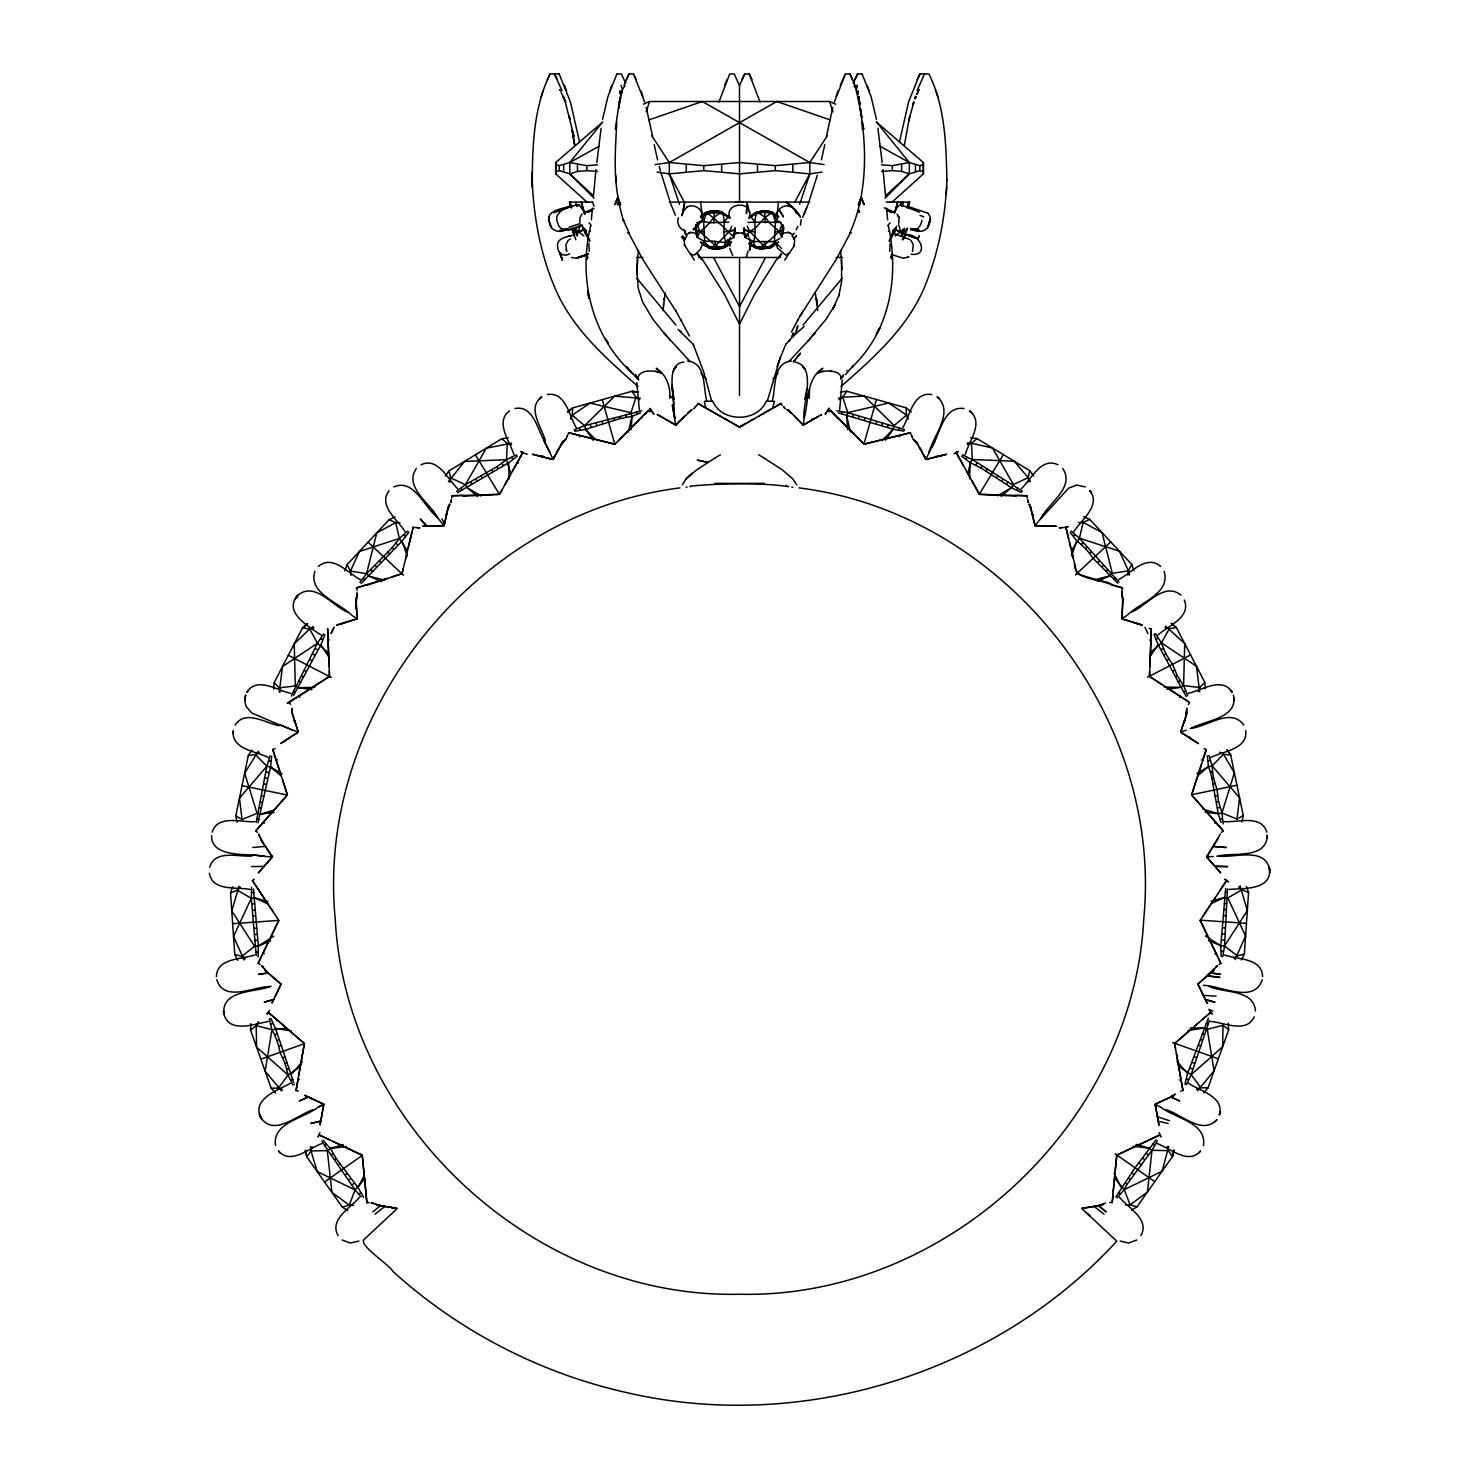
<?xml version="1.0" encoding="UTF-8"?>
<svg xmlns="http://www.w3.org/2000/svg" width="1479" height="1479" viewBox="0 0 1479 1479"><rect width="100%" height="100%" fill="white"/><g stroke="black" fill="none" stroke-linecap="round" stroke-linejoin="round"><path stroke-width="1.5" d="M574.129 236.048L574.148 231.482L571.597 228.265L575.904 239.69M638.041 386.518C607.555 359.6 575.682 331.777 557.823 294.376C541.24 258.677 533.753 219.095 532.144 179.92L532.311 187.075C532.255 148.935 533.032 108.947 550.04 73.987L559.08 73.95M532.107 179.514L532.181 171.86M731.329 242.186C726.078 248.897 716.409 250.764 708.626 247.788L704.688 241.558L703.616 221.388L706.925 212.052L714.449 210.61L720.218 211.515L730.145 217.672L722.621 212.699L715.781 211.053L709.162 211.756L702.654 215.047L702.322 216.544L709.033 213.161L718.036 212.699L725.006 214.973L729.609 218.263M713.784 222.793L714.449 210.61M1199.691 691.858L1196.456 666.234L1161.459 642.921L1155.524 633.733L1154.045 634.491L1158.094 644.659L1186.232 696.535M731.439 241.964C724.913 244.035 713.322 239.616 704.688 241.558L697.312 237.453L695.648 226.269M1221.118 956.617L1220.767 945.691L1225.647 888.639M1190.336 1027.923L1203.684 1028.053L1207.252 1029.329L1223.004 1025.28L1222.634 1046.781L1191.15 1074.678L1186.528 1084.588L1184.975 1084.033L1187.6 1073.403L1208.343 1018.162M695.444 228.154L695.407 230.114L699.807 231.463L715.392 245.717L723.823 247.788L725.634 241.558L734.046 237.453L735.118 227.932M1222.763 956.728L1224.538 945.95L1227.478 888.768M637.135 267.958L637.005 274.17L637.467 257.475M743.992 227.932L744.066 233.756L744.085 228.154M781.596 237.065L783.556 227.932L781.781 237.453L779.285 231.482L769.339 222.793L765.235 217.228L756.971 212.052L748.947 217.672L755.307 213.161L762.85 210.998L770.522 211.719L778.583 216.581L775.477 221.388L774.404 241.558L770.467 247.788L760.816 249.082L751.868 245.921L749.04 243.647L753.477 241.558L774.404 241.558L779.932 238.47M840.922 386.518C873.035 358.38 906.461 328.763 923.82 288.738C938.333 254.296 945.58 216.803 946.893 179.514M1216.884 856.23C1232.876 852.052 1266.505 859.798 1267.318 835.284M1218.326 856.138C1234.152 858.116 1265.654 846.358 1269.703 869.929C1270.72 890.82 1241.953 888.084 1228.901 889.471M842.29 379.9L839.647 409.831M1267.281 838.168L1267.355 835.487M1149.017 628.483L1151.346 628.686L1149.497 676.421L1187.97 701.434M1122.838 598.866L1122.875 597.793L1122.265 612.861M1187.711 695.777L1183.607 685.627L1184.716 643.587L1165.637 626.19M451.761 498.09L451.798 495.742L499.569 494.337L518.075 461.097M1149.904 666.123L1151.143 634.38M1151.18 633.178L1151.346 628.686M1149.701 671.263L1149.497 676.421L1162.531 684.888M1269.629 872.98L1269.296 867.286M782.502 224.808C781.448 248.638 786.736 221.388 777.122 220.852M734.712 229.652L734.342 234.274L732.364 235.013M510.884 473.779L506.521 459.673L507.26 443.423L501.714 438.782L449.061 470.84L445.253 476.146M1122.228 613.6L1122.025 618.869L1142.065 625.081L1121.988 618.869L1122.727 601.213M969.54 478.734L970.298 462.724L972.258 459.507L971.5 443.256L977.046 438.616L1029.717 470.618L1028.145 477.68L1028.829 482.025M233.109 733.51L233.238 730.792C231.112 749.539 256.625 751.277 268.087 757.414M749.816 248.417L749.65 250.154L749.964 244.294M840.959 378.402C841.329 369.713 823.6 369.51 817.221 373.484L822.749 368.253C805.926 378.938 808.828 401.863 804.114 418.446C801.71 405.486 817.85 366.884 795.147 362.078M749.65 250.154L749.964 243.148C757.045 250.302 769.893 247.622 776.05 243.388M757.156 212.44C752.386 221.684 757.359 232.037 753.477 241.558L755.27 247.788L763.719 245.717L779.285 231.482L783.5 229.744M620.219 97.688L618.647 108.429L620.755 96.874L618.832 102.661M251.578 887.363L251.301 898.289L256.181 955.342M637.098 269.363L637.671 259.435M631.219 429.686L631.977 416.357L630.941 412.715L636.044 397.278L631.958 391.306L572.613 407.964L567.511 412.049L572.613 407.964L572.225 415.174L570.413 419.204M268.402 1021.471C255.497 1023.727 228.487 1034.061 223.865 1013.67C221.591 989.359 255.867 992.612 271.119 986.216M590.676 225.621C577.845 278.81 591.674 336.509 632.846 373.762L626.597 366.737L633.585 374.594M275.63 1093.018L271.193 1088.211L250.524 1030.123L250.931 1023.597M257.956 822.842L270.546 766.991L271.692 756.102M258.03 956.987L258.363 946.042L253.445 889.008M663.036 310.701L665.106 292.916M828.702 411.865L830.44 410.256L864.087 444.236L899.842 435.344L899.842 436.619M292.029 710.512L292.176 708.386L292.232 711.713M946.246 194.396L946.726 187.075M256.163 822.453L266.849 766.214L270.084 755.769M1246.409 886.383L1248.553 892.558L1244.375 954.066L1237.387 955.915L1233.837 958.521M216.415 976.565C216.821 957.708 242.39 959.464 254.554 954.953M1113.132 1192.074C1112.042 1191.094 1114.556 1204.35 1109.731 1202.612M244.756 700.399L245.662 694.964L244.719 700.491L246.032 706.333L251.744 712.989L279.346 724.839M273.67 689.14L274.17 682.614L302.511 627.872L307.558 623.713L302.511 627.872L309.647 628.963L313.955 628.002M788.714 486.646C759.54 482.265 717.981 483.651 691.266 486.018L690.286 486.48M593.43 196.097L595.982 169.641M616.798 121.999C615.356 149.508 613.101 177.813 619.609 204.841L617.76 197.724L619.609 204.841L618.536 201.883L617.372 204.841L618.536 201.939L623.066 219.539L629.056 232.942M1150.902 640.462L1149.534 640.019M356.642 597.627L357.105 592.155M356.568 608.091L356.975 618.869L336.935 625.081L356.975 618.869L356.31 601.787L357.474 594.392M700.602 202.087L702.322 216.544L702.617 215.176M806.831 388.7L805.168 397.943M592.487 208.132L591.341 219.816M637.819 257.475L638.447 250.506M1184.309 722.732L1187.175 712.046L1180.649 732.105L1198.378 743.549L1180.649 732.105L1184.587 720.051M1113.169 1191.834L1114.704 1176.045M1115.24 1170.61L1116.756 1155.173L1149.331 1139.865M728.907 222.09L709.754 222.793L703.616 221.388L700.51 216.581L706.74 212.44C716.298 220.223 725.431 228.69 734.046 237.453L735.008 228.154M1112.097 1202.741L1116.756 1155.173L1159.998 1134.855L1160.904 1136.963L1159.092 1132.674M1113.095 1192.536L1112.966 1193.645M1157.428 1140.808L1151.993 1150.292L1147.408 1192.111L1130.067 1204.83L1125.667 1205.2M722.122 212.052C726.374 221.369 721.9 231.907 725.634 241.558M739.518 324.807L739.482 395.485M663.368 305.266L663.535 303.861M663.997 299.793L664.163 298.388M1127.848 575.165L1128.385 570.783L1131.786 564.423L1089.709 519.388L1083.719 516.726M1117.144 1197.916L1124.262 1189.615L1162.106 1171.257L1168.78 1146.317M1205.015 812.082L1218.271 813.746L1221.968 812.969L1237.036 819.107L1239.568 797.754L1212.151 765.863L1208.916 755.418M596.85 162.468L601.103 128.377M849.926 232.942C869.966 188.406 867.119 132.37 854.917 85.394L855.934 88.056L857.099 85.394L856.507 89.498M1233.338 695.019C1238.94 718.535 1204.627 720.439 1190.299 728.666M772.556 408.315L774.478 401.234L766.251 401.234C757.359 422.587 721.641 422.532 712.749 401.234L704.503 401.234L705.409 407.742L739.482 427.117L781.06 403.471L782.299 405.486M820.642 415.1L821.584 414.582L803.245 425.028L804.021 419.463M284.356 1026.204A101.293 2.182 41.1 0 0 296.78 1036.927L304.397 1043.527L296.059 1090.559L298.111 1078.949M690.564 486.388L690.286 486.646M764.31 241.521C766.769 253.593 753.55 248.213 748.855 243.277M749.021 218.005C754.438 209.963 774.996 207.189 775.772 218.226M549.264 221.758C545.196 209.889 564.165 208.724 570.654 205.84L571.56 207.763M800.49 217.321C797.532 211.497 791.709 203.714 784.203 206.302C772.962 209.131 776.401 229.874 778.398 202.087M449.967 482.246L450.633 477.883L449.061 470.84M618.832 104.935L615.282 129.32M279.254 692.19L282.471 666.567L317.467 643.236L323.383 634.047L324.862 634.805L320.814 644.973L293.618 695.352M1122.025 618.499L1126.499 615.726M681.948 215.416L684.759 202.087L682.78 213.161M211.645 835.487C210.665 855.047 239.099 854.141 252.169 855.084M298.037 1079.319L299.387 1079.615M298.776 1075.159L304.397 1043.527L277.054 1019.918M809.568 389.347L809.161 398.313M293.766 1082.665L275.519 1028.404L270.842 1018.513L269.289 1019.068L271.951 1029.68L265.129 1071.184L281.657 1091.021M548.635 218.06L548.857 216.692L548.968 220.519M904.316 145.497L909.215 118.875L913.874 102.088M323.772 1104.295L318.558 1106.995L323.79 1104.258L304.692 1095.329L323.79 1104.258L320.074 1125.02L323.698 1104.739M772.315 400.55C775.957 388.053 772.5 362.743 791.302 361.042M894.111 231.704C898.067 221.628 892.466 238.008 894.777 231.926M620.219 97.614L622.474 89.498L625.025 85.671M908.809 121.001L909.215 118.875M703.357 242.907L709.273 247.067L716.446 248.38L724.211 246.845L729.517 242.778L723.36 246.475L716.243 247.714L709.088 246.364L703.024 242.815L700.27 249.618L694.853 254.832L692.301 254.869L689.38 252.78L684.426 244.664L684.352 239.894L686.977 235.9L684.685 233.146M1185.992 715.707L1186.824 708.386L1185.788 716.28M915.519 96.486L915.131 98.612L915.963 96.505M767.25 401.234L780.32 357.585L777.048 366.607M826.521 136.068L832.769 107.56M776.549 214.437L776.216 216.156C768.267 210.332 756.435 211.589 749.391 218.263M1218.53 837.835L1206.605 856.933L1220.582 872.721L1206.605 856.933L1220.415 834.045M356.494 606.316L355.995 608.867L356.125 597.793L356.162 598.866M577.272 206.302L578.992 204.86M899.343 142.52L908.587 101.922L919.864 73.95L917.109 79.552M886.143 202.087L909.677 202.087L907.773 207.818M1016.055 496.112L979.431 494.337L971.832 480.675M1241.972 821.88L1243.247 815.447L1230.694 755.103L1226.941 749.724L1230.694 755.085M602.563 119.374L607.887 96.708L616.891 73.987M908.882 120.686L910.029 115.88M1228.273 1023.228L1228.679 1029.754L1208.047 1087.841L1200.837 1087.749L1191.15 1074.678L1209.397 1020.418M1203.425 1145.67C1207.215 1122.635 1174.973 1118.272 1161.107 1107.383M237.084 822.232L235.79 815.835L248.306 755.473L252.04 750.093M410.959 536.267L413.122 527.208L415.433 527.652M695.722 226.102L695.999 224.475M824.801 144.628L821.418 159.843M686.201 478.863L692.301 473.188L685.627 479.492L682.337 484.798M967.913 473.594L970.298 462.724L961.553 456.142M1068.134 536.711L1076.971 573.704L1122.598 587.958L1121.988 590.195M628.39 431.96L631.977 416.357L640.481 412.937M1071.48 550.613L1079.467 538.208L1083.127 522.364L1089.709 519.388M410.57 537.857L408.186 547.896M445.752 515.801L448.877 505.189L443.996 525.655L422.957 526.265L443.996 525.655L446.917 513.435M921.972 220.353C920.881 226.232 917.091 231.574 910.417 229.744M403.175 568.842L402.029 573.704L367.254 585.166M412.678 529.057L413.122 527.208M405.634 558.563L406.91 553.257M410.866 536.711L402.029 573.704L392.157 576.773M359.878 582.301L366.552 573.649L376.794 532.847L395.706 522.623L400.106 522.845M412.142 531.312L410.367 538.689M749.557 216.415C752.811 200.016 724.137 202.494 729.72 217.635M749.687 238.785L749.964 243.721L758.69 248.01L767.915 247.64L775.976 242.87L777.492 248.121L785.682 255.072L789.62 252.78L794.112 245.902L794.648 239.894L792.023 235.734L794.352 233.164M892.669 234.015L894.111 229.652M898.77 223.662L899.047 217.931L896.995 214.03M927.943 213.198L908.032 206.45L909.511 202.087M1202.649 760.668L1206.272 749.465L1204.054 748.614M1262.179 979.856C1254.137 1004.001 1221.654 985.994 1203.425 985.273M583.909 235.956L574.573 228.265L577.106 236.048L580.323 224.956M239.025 886.18L231.778 910.972L254.591 946.301L258.363 946.042L270.675 940.866M347.916 1210.617L342.352 1207.178L306.782 1156.818L311.034 1150.976L312.143 1146.706M929.866 221.295L930.162 216.729L927.925 213.161M567.862 434.974L568.546 432.681L614.913 444.236L648.56 410.256L650.298 411.865M841.625 413.991L842.217 411.883L847.8 412.641L904.353 429.539L903.891 431.128L893.131 429.243L838.26 412.863M847.541 429.613L846.783 416.283L847.8 412.641L842.697 397.204L846.764 391.232L906.128 407.834L911.249 411.938M852.607 417.06L853.198 414.952M858.449 418.409L858.892 416.819M864.254 420.332L864.845 418.224M908.605 433.162L863.958 444.107L876.455 399.533M876.086 423.623L876.677 421.515M882.039 425.009L882.482 423.419M887.733 426.895L888.324 424.787M885.551 440.243L893.131 429.243L894.148 425.601L906.516 415.063L906.128 407.834M898.714 429.964L899.306 427.856M746.266 257.475L748.097 250.986M817.314 175.206L809.05 201.403M448.1 508.499L449.875 503.932L447.971 509.035M678.343 217.801C676.217 223.218 679.896 229.744 685.516 231.02M889.323 240.153L892.521 236.048L894.795 228.265L889.193 241.558M908.679 202.087L907.311 206.746M718.868 102.162L729.739 73.95L734.287 73.95L739.389 85.338M895.997 228.154L896.57 226.269M1202.778 760.335L1201.447 759.873M274.946 996.883L281.084 984.127L265.111 970.39L279.439 982.722M834.341 101.996L845.489 73.95L849.944 73.987L855.028 85.394M800.49 225.011L801.137 219.502M1223.17 823.84L1221.968 812.969L1234.373 772.796L1223.521 754.216L1219.639 752.127M541.148 96.856L542.959 91.143M1221.488 832.418L1223.188 830.81L1191.593 794.926L1199.765 769.635M681.856 215.749L683.076 211.978M929.662 221.591L928.22 225.88L930.328 219.336L929.034 223.569L929.792 221.11L929.034 223.569L929.533 222.257C928.701 231.611 917.867 234.107 910.639 228.265M1201.466 764.329L1191.593 794.926L1223.188 830.81M1206.272 749.465L1200.024 768.858M646.175 111.757L649.558 101.496L829.553 101.496L835.672 104.177M1071.646 555.993L1076.694 540.778L1070.056 532.089M584.852 229.652L586.313 234.107M517.077 462.872L522.808 452.574L524.934 453.609M729.886 238.47L730.349 237.435M799.658 204.324L809.808 173.875L809.808 162.542L827.482 135.532M894.481 212.791L897.735 202.087C892.558 222.996 893.76 207.947 900.452 204.694L919.55 212.218M209.704 867.249C214.917 849.094 239.154 857.265 252.114 855.99M912.432 251.412L913.338 244.719L910.898 240.301M237.749 960.278L234.773 954.454L230.539 892.946L232.684 886.771M890.783 257.475L892.133 253.593M892.521 253.722L891.19 257.475M291.252 696.11L317.467 643.236L309.647 628.963L313.271 626.504M836.079 96.412L838.057 90.848M780.32 357.585L779.71 359.249L785.885 343.978M212.163 832.196C217.69 814.153 241.743 822.694 254.721 821.64M314.898 571.264C308.057 593.56 338.709 602.175 351.558 615.042M344.829 570.857L347.066 564.701L389.125 519.647L395.096 516.984M586.479 201.643L555.716 173.875L555.716 162.542L602.711 121.981L569.748 162.542L559.265 165.648L556.603 164.872M588.864 243.573L589.252 251.375M889.748 251.375L890.136 243.573M609.736 91.032L611.862 85.375M928.646 453.332C932.972 435.769 954.676 412.401 937.279 396.927L939.442 398.683L937.261 396.89M265.388 846.469L260.711 839.369L272.395 856.933L258.418 872.721L272.395 856.933L265.407 846.395L252.743 847.504M794.112 245.902L794.574 244.664M1219.306 1114.907C1224.834 1096.494 1199.155 1090.818 1188.617 1083.312M774.552 232.148L779.285 231.463L781.91 224.512M364.666 1178.708L355.052 1189.911L349.284 1205.108L342.352 1207.16M892.613 201.643L923.377 173.875L923.377 162.542L876.381 121.981M965.195 454.608C968.542 442.055 984.7 422.162 969.484 410.959L971.611 412.752L969.448 410.922M683.853 362.078C665.18 363.686 674.295 395.577 673.703 404.821L672.021 385.353M858.486 204.638L861.259 197.539L864.05 204.638L861.222 197.576L858.486 204.638L861.259 197.613L859.391 204.841L861.24 197.742L864.05 204.638M916.998 90.811L924.467 73.95M621.827 91.273L621.365 93.085L621.79 91.106M808.995 202.087L802.616 217.358M806.739 207.818L803.947 214.4M673.241 371.506L674.036 369.528M623.972 85.394L629.019 73.987L633.511 73.95L644.659 101.996M1198.082 691.562L1199.765 687.476L1204.775 682.281L1176.397 627.558L1171.35 623.38L1176.397 627.558L1169.26 628.649L1164.953 627.669M1235.057 959.612L1245.595 936.041L1227.81 897.938L1224.039 897.679L1211.153 901.136M739.611 85.338L744.713 73.95L749.261 73.95L760.132 102.162M729.85 217.857L721.937 212.44C712.102 215.86 708.792 226.731 699.807 231.463L697.312 237.453L695.592 229.744M264.26 953.807L263.188 952.79M724.618 85.264L727.021 79.626M369.269 1202.612L366.903 1202.741L362.244 1155.173L319.002 1134.855L318.096 1136.963L319.908 1132.674M853.18 83.36L857.58 73.95L861.813 73.987M928.22 454.404L926.039 459.414L915.834 441.019L917.738 444.476L912.913 438.764L917.479 443.977M700.621 242.186L708.626 247.788L715.392 245.717L729.424 231.482L731.735 226.25M857.099 85.394L855.934 88.056L853.975 85.634M840.257 85.19L845.489 73.95M739.777 323.661L754.364 294.691L776.789 259.158M547.359 79.7L550.04 73.987M626.32 79.7L629.019 73.987M260.175 964.548L258.085 963.439L263.096 953.068M267.958 901.487L255.072 898.03L251.301 898.289L233.534 936.429L244.09 959.982M258.085 963.439L278.81 920.4L258.455 889.674M273.633 999.601L264.223 1002.115L273.633 999.564L271.914 1003.095L281.084 984.127L280.307 983.48M854.88 79.589L857.617 73.95M262.855 953.511L278.81 920.4L232.665 923.691M741.996 79.663L744.75 73.987M903.207 239.69L907.514 228.265L904.963 231.463L904.982 236.048L902.338 239.709M902.837 427.523C909.733 416.486 913.227 391.177 931.788 394.579M700.51 216.581L702.044 215.028M705.058 213.161L706.925 212.052M706.74 212.44L708.7 211.515M708.589 211.719L710.549 211.072M710.475 211.238L712.471 210.776M712.379 210.998L716.354 210.776M700.713 241.964L701.952 243.647L704.688 241.558M716.243 210.998L718.276 211.072M703.505 244.83L702.137 243.277M718.202 211.238L720.218 211.515M705.15 245.921L703.616 244.608M710.549 248.343L718.387 248.86L725.69 246.697L730.238 243.277L727.834 239.45M728.796 216.193L724.544 221.388M716.502 248.86L714.782 241.521M724.026 232.148L735.359 229.744M850.185 233.275L836.615 258.733L800.065 316.118L803.171 310.83M363.538 1197.25L358.14 1187.729L364.204 1175.417M523.085 452.703L520.756 451.52L522.808 452.574L517.798 461.54M554.07 457.436L552.961 459.414L532.514 454.312L552.961 459.414L563.166 441.019L553.996 457.529M683.243 211.386L686.7 207.245M579.195 436.915L579.99 435.547M907.44 207.763L908.346 205.84M837.927 418.649L830.44 410.256M928.683 453.332L934.802 441.112M1214.536 968.948L1210.876 972.979L1220.545 974.347L1210.913 972.942L1213.889 970.39L1197.916 984.127L1207.086 1003.095L1197.916 984.127L1217.346 965.824L1215.479 967.063M930.605 448.877C940.293 435.88 942.215 405.653 964.012 408.518M1115.795 1196.973L1135.04 1167.781L1156.079 1139.847M1241.399 959.908L1244.375 954.066M791.487 331.962L798.105 319.464M1140.864 1235.594C1150.311 1219.251 1127.553 1207.493 1119.511 1197.269M1136.981 1206.864L1130.067 1204.83L1124.262 1189.615L1126.98 1184.42L1151.993 1150.292L1168.262 1150.662L1172.514 1156.504L1136.981 1206.864L1131.417 1210.321M765.493 257.586L739.555 306.578L713.617 257.586M794.667 202.457L809.808 173.875L822.047 172.045M796.164 229.781L797.939 226.416M1254.229 1016.831C1246.279 1033.969 1223.614 1022.229 1210.598 1021.471M521.44 455.014L520.183 457.27M1150.422 652.701L1161.459 642.921L1169.26 628.649M509.774 475.961L504.505 485.445M501.991 489.974L499.569 494.337L463.075 496.223M553.46 458.545L554.477 456.734M512.473 471.135L517.465 462.132L518.408 463.001M456.66 491.25L465.404 484.687L486.295 448.174L511.623 443.201M797.532 320.499L800.601 315.193M1188.413 704.503L1189.615 702.488L1179.687 696.036M258.289 751.24L244.645 773.166L257.069 813.339L260.785 814.097L274.022 812.433M448.433 481.655L464.498 461.448L506.521 459.673L516.356 454.903L517.225 456.308L508.48 462.909L457.51 492.655M258.418 1021.841L256.2 1025.65L250.524 1030.123M1214.943 953.844L1216.182 953.604L1200.19 920.4L1215.313 897.568M965.953 459.137L967.081 457.27L972.258 459.507L1022.155 491.028L1021.286 492.452L1011.433 487.719L980.947 467.937L970.298 462.724M975.696 465.053L976.824 463.186M980.947 467.937L981.816 466.514M986.031 471.339L987.177 469.472M979.375 494.115L1003.391 454.608M996.532 477.717L997.659 475.85M1001.893 480.657L1002.744 479.233M1006.866 484.003L1008.012 482.136M1001.172 496.26L1011.433 487.719L1013.392 484.483L1028.145 477.68L1030.364 481.451M1016.628 489.919L1017.755 488.052M705.409 407.742L697.94 403.471L696.701 405.486M918.625 90.903L919.457 89.572M784.72 260.064L789.139 253.223M1208.472 940.515L1220.767 945.691L1224.538 945.95L1247.333 910.602L1240.086 885.81M1207.178 856.101L1207.881 855.028M1225.555 882.113L1217.956 893.593M1225.943 881.521L1226.59 880.541L1224.667 879.173L1228.476 881.891L1226.59 880.541L1220.083 890.376M1203.056 916.074L1218.197 893.242M1150.422 656.029L1158.094 644.659M581.968 214.03L579.916 217.931L579.916 222.46M389.069 490.751C377.533 505.689 398.387 520.386 405.024 531.608M779.008 257.475L779.673 256.514M891.079 235.956L894.166 231.482L892.891 230.114L893.667 232.148M1111.857 585.129L1122.598 587.958M361.079 583.447L402.14 541.037L408.777 532.348L407.557 531.201L399.367 538.467L392.083 547.803L366.552 573.649L350.486 571.079L347.066 564.701M246.975 692.08L248.62 689.787L247.011 692.043C257.143 676.125 278.107 690.841 290.864 693.355M235.179 725.117C245.107 709.051 266.22 723.397 279.032 725.708M416.302 468.51C403.675 486.979 430.019 502.823 437.562 517.705M1041.401 517.835C1048.833 502.842 1075.344 487.016 1062.698 468.51M342.13 623.509L344.052 622.899L341.131 623.805M264.038 866.398L251.467 866.565M923.82 455.403L926.039 459.414L946.486 454.312L926.039 459.414L919.993 448.544M1081.704 1208.454L1102.484 1204.997L1081.704 1208.454L1116.756 1241.195C995.182 1373.658 801.47 1433.447 626.393 1392.534C539.817 1373.141 458.527 1330.952 392.841 1271.348C389.643 1264.859 357.419 1244.56 364.333 1239.273C367.051 1236.684 369.842 1234.133 372.579 1231.563C380.824 1223.854 389.069 1216.145 397.333 1208.454L376.516 1204.997L395.041 1208.084M1047.224 509.479L1039.201 520.553L1068.577 488.199L1076.73 485.038L1085.29 486.924M271.193 1088.193L278.422 1088.082L288.091 1075.011L300.348 1066.821M1073.976 531.608C1080.576 520.405 1101.522 505.633 1089.894 490.751L1091.447 493.025L1089.857 490.677M780.709 254.924L781.559 253.722M842.161 278.274L803.042 325.103M753.477 241.558L745.065 237.453L749.668 231.482L755.288 228.265L765.235 217.228L772.352 212.44L764.643 210.61L756.971 212.052M840.756 378.365L843.64 374.631M264.371 823.156L263.632 821.954M887.881 225.529L890.007 222.793M1197.583 1090.67L1214.093 1070.814L1207.252 1029.329M283.672 1025.631L268.235 1012.265L266.775 1014.076L269.714 1010.416M696.942 252.891L696.128 253.685L697.201 252.687M587.755 212.052L591.582 210.776M1035.004 525.655L1056.043 526.265L1035.004 525.655L1030.992 508.924L1035.004 525.655L1038.461 521.44M674.202 369.121L676.365 366.515L674.239 369.066M843.363 375.777L840.682 379.012M852.403 366.737C890.45 330.409 899.25 275.334 888.324 225.621M814.43 333.773L815.206 332.904L807.941 341.02L826.151 319.168L835.321 304.397L832.659 309.296L839.277 294.58L838.796 295.966L841.625 281.583L841.533 257.475M846.654 370.711L846.894 370.434M257.512 832.418L255.812 830.81L287.407 794.926L272.728 749.465L274.946 748.614M586.497 202.087L588.124 201.569M282.045 773.794L270.546 766.991L266.849 766.214L239.469 798.142L242.02 819.495L257.069 813.339M263.133 822.527L287.407 794.926L282.637 780.154M263.354 822.213L255.812 830.81M782.132 233.608L780.45 233.885L782.428 233.312M1021.268 488.736C1030.9 479.972 1041.05 456.475 1058.021 464.794M845.415 374.594L853.18 365.868M568.269 240.301L565.828 244.719L566.734 251.412M291.64 1073.754L302.326 1061.811M557.324 450.392L559.099 448.396M772.851 378.994L778.176 373.17M778.49 242.186L770.467 247.788L763.719 245.717L749.668 231.482L747.376 226.25M1203.629 1092.667L1208.047 1087.86M1216.81 1119.769C1201.854 1135.78 1181.185 1113.669 1165.581 1109.638M808.754 340.152L788.917 361.579M644.16 414.73L645.565 413.288M1214.906 1121.785L1216.847 1119.751M1198.619 1153.028L1200.597 1150.939C1188.34 1165.341 1169.686 1147.889 1157.354 1143.655M642.773 416.098L641.128 418.483M881.965 440.724L893.131 429.243M687.772 412.881L692.006 409.48L675.755 425.028L657.415 414.582L675.755 425.028L684.555 416.135M1196.973 773.443L1208.454 766.64L1212.151 765.863L1223.521 754.216L1230.694 755.103M645.029 413.843L648.56 410.256M359.489 1197.269C351.429 1207.474 328.689 1219.232 338.136 1235.594M618.444 440.687L640.869 418.058M570.617 205.877L571.264 207.818M685.664 234.791L690.859 232.369L698.55 233.885L696.369 233.275M786.052 344.182L795.961 332.923L791.764 337.563L793.28 332.923L791.764 337.508L804.188 326.415M686.792 207.152C693.429 203.178 702.322 208.687 702.784 216.156L702.488 214.529M631.977 416.357L620.311 418.502L585.629 429.354L574.85 431.258L574.407 429.668L584.612 425.712L614.561 396.187L640.315 398.239M1203.851 1018.236L1202.445 1019.475M1166.617 1098.952L1174.308 1095.329L1155.21 1104.258L1158.926 1125.057L1155.21 1104.258L1166.487 1099.026M1083.959 1208.084L1082.036 1208.38M885.034 198.149L909.345 173.875L919.827 170.621L922.489 171.435M309.647 628.963L294.21 643.92L295.338 685.96L298.684 687.698L311.903 689.658M230.539 892.946L237.213 890.173L240.374 887.104M743.992 233.59L744.88 237.065L748.023 234.126M1073.477 536.156L1075.085 534.659L1079.467 538.208L1118.993 582.023M1076.694 540.778L1081.26 544.475L1082.868 542.996M1081.26 544.475L1085.568 548.672L1086.769 547.544M1117.791 583.151L1093.129 558.359L1089.542 553.331L1091.132 551.833M1075.362 574.961L1110.747 541.906M1097.917 562.297L1099.507 560.8M1102.28 566.568L1103.5 565.44M1106.181 571.134L1107.789 569.637M1097.381 581.413L1109.564 575.941L1112.319 573.371L1128.385 570.783L1129.494 575.017M1113.964 579.472L1115.573 577.975M885.662 195.727L909.345 173.875L909.345 162.542L876.474 122.036M762.609 248.86L772.13 246.697L778.379 241.964M1167.116 687.883L1180.427 696.498L1179.484 697.348M1209.323 1010.416L1212.225 1014.076L1210.765 1012.265L1195.328 1025.631M588.383 212.181L589.418 211.423M1204.553 1017.644L1206.476 1015.999M1190.558 1029.717L1174.603 1043.527L1182.941 1090.559L1180.649 1091.077M1198.914 1022.507L1174.603 1043.527L1175.491 1048.426M1210.765 1012.265L1206.716 1015.796M895.183 235.956L904.538 228.265L902.005 236.048L898.77 224.956M1197.99 775.514L1208.454 766.64L1207.308 755.751M509.479 410.959C494.337 422.236 510.458 442.036 513.842 454.608M372.893 1211.874L380.417 1205.644L371.174 1202.908L373.466 1203.019M541.739 396.89L539.558 398.683L541.721 396.927C526.321 407.871 542.146 428.004 545.307 440.613M450.633 477.883L465.404 484.687L496.962 466.698L506.521 459.673M586.738 212.44L588.882 211.072M318.392 566.457C332.461 553.885 348.619 573.704 360.229 579.546M1127.442 615.042C1140.291 602.193 1170.906 593.578 1164.102 571.338M686.737 478.383L696.443 470.063L715.411 457.695M375 1214.167L384.91 1206.402M234.773 954.454L241.761 956.284L254.591 946.301M1157.965 635.083C1167.393 626.098 1191.427 617.538 1184.346 600.03M701.933 215.25L705.169 212.939M439.799 520.553L431.776 509.479M299.719 697.404L299.313 696.036L287.24 703.32L329.503 676.421L327.617 628.686L329.096 666.253M891.412 254.48L903.447 258.252L908.346 257.013M907.736 257.457L908.809 256.68M263.687 897.568L252.41 880.541L254.333 879.173M916.998 228.949L916.444 229.337M361.098 1196.807L355.052 1189.911L324.714 1145.596L326.489 1144.339L330.372 1148.425L336.306 1158.704L358.14 1187.729M310.516 1146.632L311.034 1150.976L327.303 1150.607L330.372 1148.425L343.202 1144.672M331.278 1154.914L333.071 1153.657M334.957 1159.665L336.306 1158.704M338.266 1164.805L340.059 1163.529M324.567 1181.998L362.318 1155.321L333.163 1141.511M345.346 1174.825L347.14 1173.568M349.099 1179.669L350.449 1178.708M352.335 1184.716L354.128 1183.44M358.916 1194.034L360.71 1192.758M804.853 398.997L808.958 396.132L804.853 398.942M283.968 741.367L298.314 732.105L291.825 712.046L298.314 732.105L280.622 743.549L289.274 737.947M942.659 455.292L939.812 455.994M890.044 202.087L892.429 202.087M839.055 399.681L842.697 397.204L864.161 396.095L894.148 425.601M744.88 237.065L748.282 234.81M701.878 220.852C690.675 224.013 699.401 249.581 695.869 225.085M298.684 696.443L329.503 676.421L329.299 671.429M715.485 457.677L720.402 454.756M1118.771 579.546C1130.381 573.704 1146.539 553.885 1160.608 566.457M258.363 946.042L273.8 936.207M794.519 416.172L803.245 425.028L818.146 416.542M1105.534 1203.019L1098.564 1205.644L1106.107 1211.874L1098.601 1205.644L1103.759 1204.128M1131.564 612.121C1146.521 606.057 1163.862 581.321 1180.926 595.094M1215.812 952.79L1220.914 963.439L1218.825 964.548M1136.796 1240.012L1128.569 1243.044L1120.084 1241.029M773.591 407.742L781.06 403.471M759.393 415.802L760.798 414.989M317.893 1107.327C303.787 1118.512 271.803 1122.616 275.575 1145.67M1237.036 819.107L1243.247 815.447M763.293 413.584L762.277 414.157L772.315 408.444M997.567 495.761L1011.433 487.719M655.012 164.576L669.303 162.542L776.789 101.496L829.941 119.836M1227.81 897.938L1241.898 889.785L1248.553 892.577M697.94 403.471L739.463 427.117L754.327 418.686M739.482 427.117L745.287 423.789M290.346 1083.312C278.939 1089.764 251.522 1098.712 260.748 1117.458C273.818 1137.536 298.129 1114.168 313.419 1109.638M594.077 198.149L569.748 173.875L569.748 162.542L599.365 146.107M248.306 755.473L255.479 754.586L259.361 752.497M572.854 232.148L574.129 231.463M1156.245 639.316L1158.186 638.318M1161.496 649.447L1163.437 648.431L1161.459 642.921M1164.509 654.642L1165.97 653.884L1163.437 648.431M1167.079 660.189L1169.02 659.19L1172.533 664.274L1177.247 675.626L1183.607 685.627L1199.765 687.476M1147.593 677.216L1190.595 654.92M1172.718 671.096L1174.677 670.079M1175.787 676.384L1177.247 675.626M1178.301 681.837L1180.242 680.821M1167.042 689.343L1180.26 687.365L1183.607 685.627M1183.551 691.969L1185.492 690.952M954.066 453.609L958.244 451.52L955.915 452.666M569.323 239.561L570.395 239.006M734.342 234.274L737.836 232.942L744.455 233.442L745.065 237.453M1149.664 1139.717L1159.998 1134.855M321.646 1143.655C309.351 1147.907 290.587 1165.36 278.366 1150.902L280.344 1153.028M1216.108 822.749L1215.405 821.954L1214.832 823.156M358.916 1241.029L350.394 1243.044L342.204 1240.012M1211.56 903.41L1224.039 897.679M643.42 104.159L649.558 101.496M393.71 486.924C413.843 478.253 423.937 506.705 436.656 516.633M630.941 412.715L590.01 403.083L572.225 415.174L584.612 425.712L641.72 410.774M574.795 234.847C568.25 236.529 555.475 237.694 557.768 247.344C557.916 253.796 564.22 257.291 569.692 253.685M583.724 212.791L593.892 208.484M289.366 702.488L290.587 704.503M420.979 464.794C437.95 456.475 448.1 479.972 457.732 488.736M1210.913 757.414C1222.375 751.369 1248.221 749.391 1245.688 730.552M1179.281 1079.929L1181.018 1079.781L1176.397 1053.529M1196.696 1089.284L1200.837 1087.749M577.938 204.86C569.452 206.173 552.074 211.238 557.805 223.329C561.022 234.736 575.701 228.931 582.597 225.122M553.701 212.791L570.986 206.542M270.823 1024.152L272.875 1023.413M294.284 1084.366L292.713 1084.92L288.091 1075.011L256.588 1047.15L256.2 1025.65L271.951 1029.68L286.649 1028.275M271.951 1029.68L274.632 1034.893L276.702 1034.154M274.632 1034.893L276.887 1040.458L278.459 1039.903M288.091 1075.011L285.114 1063.53L280.03 1052.345L278.699 1046.3L280.751 1045.561M260.859 1059.167L304.415 1043.675M1180.649 732.105L1186.232 730.108M282.803 1057.873L284.874 1057.134M285.114 1063.53L286.667 1062.976M286.871 1069.28L288.941 1068.541M290.697 1080.021L292.75 1079.282M588.087 254.129L575.719 258.252L571.43 257.457M581.691 225.159L568.472 229.744M649.17 119.836L702.322 101.496L809.808 162.542L824.08 164.576M588.624 253.926L576.902 257.993L587.329 254.591M967.321 444.661L971.5 443.256L992.483 447.989L1013.392 484.483M583.096 228.154L585.462 233.59L582.523 226.269M575.83 232.148L584.63 229.744M367.642 584.427L356.402 587.958L357.012 590.232M899.01 435.547L910.454 432.681L911.138 434.974M569.286 227.1L579.916 223.625M407.372 550.854L399.367 538.467L359.397 551.501L350.486 571.079L351.022 575.442M387.091 578.344L371.34 583.281M556.603 171.435L559.265 170.621L569.748 173.875L577.476 171.435L586.756 170.621L597.516 171.435M356.402 587.958L370.767 583.447M568.38 228.265C561.096 234.126 550.354 231.593 549.43 222.257M1188.136 693.355C1200.893 690.841 1221.857 676.106 1231.989 692.043L1230.343 689.787L1231.989 692.043M779.285 231.463L783.704 230.114M881.595 164.872L892.355 165.648L909.345 162.542L919.827 165.648L922.489 164.872M344.977 622.604L346.696 622.067M260.785 814.097L273.911 810.122M567.696 236.64L570.154 235.9M1191.593 728.204C1207.659 726.318 1231.101 707.221 1243.821 725.117M559.543 230.558L566.124 228.598M578.659 231.463L583.502 230.114M735.525 202.087L743.216 202.087M690.859 232.369L689.011 232.776M1094.053 579.953L1109.564 575.941M938.093 456.401L935.615 456.419M887.529 210.776L892.355 212.44M847.8 412.641L888.731 402.972L906.516 415.063L908.346 419.075M729.424 231.463L735.174 230.114M780.801 222.442C770.004 222.275 758.893 221.979 748.023 222.442M838.427 398.165L842.697 397.204M1065.583 527.282L1068.134 526.764L1063.567 527.652M782.151 233.368L788.141 232.369L793.28 234.717M1208.121 761.001L1210.266 760.557M1208.454 766.64L1210.432 772.167L1212.577 771.724L1212.151 765.863M1210.432 772.167L1211.93 777.972L1213.556 777.64L1212.577 771.724M1221.099 822.472L1218.271 813.746L1212.909 784.018L1215.054 783.574L1217.069 789.416L1218.548 801.618L1221.968 812.969M1191.723 794.704L1236.98 785.275M1215.405 796.035L1217.55 795.591M1216.921 801.969L1218.548 801.618M1217.883 807.885L1220.027 807.442M1220.193 819.052L1222.338 818.608M696.535 222.793L703.616 221.388M680.026 487.885C475.776 513.435 315.397 713.839 335.215 918.718C345.679 1124.262 533.716 1298.969 739.482 1294.254C945.266 1298.987 1133.302 1124.262 1143.785 918.718C1163.603 713.858 1003.224 513.416 798.974 487.885M1187.877 1030.567L1203.684 1028.053M821.917 371.543L823.433 371.303M737.836 232.942L734.545 233.442L737.707 232.979M269.733 986.511C253.741 986.715 223.828 1002.744 216.784 979.653M627.429 232.942L629.518 232.628M501.714 438.782L508.203 437.839M657.064 172.045L669.303 173.875L703.782 170.621L739.555 173.875L775.31 170.621L809.808 173.875M686.164 487.183L687.106 487.053M514.951 408.518C533.457 404.839 537.432 430.001 544.475 440.982M651.629 135.532L669.303 162.542L703.782 165.648L739.555 162.542L775.31 165.648L809.808 162.542M547.212 394.579C565.773 391.195 569.267 416.486 576.163 427.523M840.275 392.083L846.764 391.232M330.372 1148.425L346.289 1146.558M274.17 682.614L279.18 687.827L295.338 685.96M277.331 759.762L276.092 759.873L272.728 749.465M881.595 171.435L892.355 170.621L901.635 171.435L909.345 173.875M569.748 162.542L586.756 165.648L597.516 164.872M1206.605 856.933L1213.224 856.507M251.689 892.669L253.87 892.521M252.465 904.057L254.647 903.891M253.149 910.01L254.795 909.899M253.297 916.13L255.479 915.982M254.148 928.368L256.329 928.22M254.832 934.451L256.477 934.34M254.98 940.441L257.161 940.293M255.756 951.829L257.938 951.681M1078.727 522.586L1083.127 522.364L1102.04 532.588L1112.319 573.371M463.241 495.41L451.798 495.742M589.363 231.297L590.472 231.26M1224.279 821.64C1237.239 822.712 1261.328 814.134 1266.837 832.196M298.684 687.698L314.713 687.365M616.928 73.987L621.383 73.95L625.783 83.36M919.92 73.95L928.96 73.987C945.173 106.691 946.098 144.147 946.893 179.92M570.894 206.857L569.489 202.087L592.857 202.087M669.377 202.087L809.623 202.087M745.434 234.089L741.903 233.035M636.432 257.475L642.921 257.475M698.661 257.475L780.339 257.475M836.079 257.475L842.568 257.475M716.612 414.12L715.707 413.584M714.893 483.374L764.199 483.374M1015.389 495.41L1027.202 495.742L1027.239 498.09M1047.52 526.025L1045.745 525.969M1136.87 623.472L1134.948 622.899L1137.869 623.805M1094.127 1206.402L1104 1214.167M395.078 1208.084L396.964 1208.38M1164.25 687.051L1180.26 687.365M888.528 231.26L889.637 231.297M972.258 459.507L1014.28 461.245L1028.145 477.68M1027.202 495.742L979.431 494.337L961.017 461.226M967.137 443.034L971.5 443.256M1216.071 996.143L1203.388 995.422M1225.222 892.151L1227.422 892.299M1224.464 903.54L1226.646 903.687M1224.316 909.53L1225.98 909.64M1223.632 915.612L1225.814 915.76M1200.356 920.178L1246.464 923.321M1222.8 927.851L1224.982 927.999M1222.652 933.97L1224.316 934.081M1221.987 939.941L1224.168 940.089M1221.21 951.311L1223.392 951.459M266.756 856.526L272.395 856.933L271.175 855.121M353.666 1205.477L349.284 1205.108L331.925 1192.407L327.303 1150.607M250.099 889.471C237.435 886.642 212.31 891.855 209.371 873.22M1133.006 1146.262L1148.906 1148.129L1151.993 1150.292M743.752 229.744L755.085 232.148M687.698 361.042C706.5 362.762 703.043 388.071 706.685 400.55M791.894 487.053L792.836 487.183M695.407 230.114L704.559 232.148M970.575 437.673L977.046 438.616M849.482 232.628L851.571 232.942M391.38 1207.474L394.283 1207.955M275.519 1028.404L291.345 1030.9M638.041 378.402C638.244 369.251 655.456 369.824 661.779 373.484L656.214 368.253C666.382 374.446 670.763 386.925 669.839 398.313M655.604 371.303L658.026 371.747M831.845 371.543L830.569 371.303M329.299 639.852L328.098 640.462M904.039 234.847C919.938 231.353 930.199 256.662 911.138 254.259M789.989 232.776L788.141 232.369M268.753 760.909L270.897 761.352M266.423 772.075L268.568 772.519M265.462 777.991L267.089 778.324M263.965 783.925L266.109 784.369M242.057 785.645L287.314 795.036M261.487 795.942L263.613 796.386M260.489 801.988L262.116 802.321M259.028 807.793L261.154 808.237M256.699 818.959L258.843 819.403M296.392 1090.67L298.351 1091.077M1158.223 1121.23L1168.059 1123.411M837.04 410.7L842.217 411.883M549.966 458.675L547.156 457.972M743.937 230.114L749.668 231.482M894.462 229.744L903.262 232.148M614.913 444.236L579.25 435.381M579.86 435.51L568.546 432.681M1111.321 584.427C1104.351 578.067 1073.236 581.95 1074.586 563.665M1224.446 954.953C1236.666 959.464 1262.123 957.689 1262.585 976.565M366.552 573.649L369.306 576.218L384.817 580.23M1209.286 986.511C1223.983 993.296 1253.896 989.081 1255.505 1010.989M895.608 230.114L900.434 231.482M380.436 1205.644L375.241 1204.128M1136.094 1144.376L1148.906 1148.129M912.857 228.598L919.457 230.558L915.298 228.931M1132.304 622.067L1134.153 622.641M1142.065 625.081L1140.291 624.545M1202.945 809.124L1218.271 813.746M783.13 225.085L782.188 224.771M1079.467 538.208L1119.455 551.223L1128.385 570.783M788.51 205.877L791.968 206.986L786.329 202.087L792.208 207.115L786.329 202.087M890.672 211.238L889.323 210.776M1157.41 1116.719L1169.464 1120.749M507.26 443.423L511.438 444.828M919.938 215.435L923.857 216.747M903.78 233.867L916.093 238.248M1206.328 1023.061L1208.38 1023.801M1202.501 1033.821L1204.572 1034.542M1200.763 1039.552L1202.316 1040.107M1198.452 1045.228L1200.523 1045.949M1172.718 1042.603L1218.363 1058.798M1194.348 1056.782L1196.419 1057.522M1192.555 1062.643L1194.126 1063.198M1190.299 1068.208L1192.37 1068.929M1178.874 1066.488L1191.15 1074.678M1186.491 1078.949L1188.543 1079.688M903.632 233.811L915.464 238.045M292.768 730.108L298.314 732.105M526.006 453.813L527.3 454.275M892.262 232.942L909.862 239.561M890.229 211.072L891.486 211.719M278.422 1088.082L282.544 1089.635M720.107 211.719L721.937 212.44M710.659 248.139L705.243 245.754M900.452 204.694L901.654 206.302L900.619 202.087L901.561 205.969M311.514 1098.527L308.261 1097.011L311.884 1098.731M884.22 207.836L894.407 212.163M757.655 247.418L752.737 245.218L753.957 245.791M369.306 576.218L381.49 581.672M389.125 519.647L395.706 522.623L399.367 538.467M745.934 234.311L747.505 235.179M1208.861 1009.307L1212.817 1011.118M255.072 898.03L267.551 903.761M319.002 1134.855L329.669 1139.865M355.052 1189.911L317.209 1171.571L311.034 1150.976M322.884 1103.87L321.849 1103.352M772.167 212.052L778.583 216.581M758.598 454.756L763.515 457.677M320.721 638.632L322.662 639.631M317.467 643.236L328.504 653.015M315.471 648.763L317.412 649.762M312.956 654.199L314.417 654.957M309.906 659.505L311.847 660.521M288.331 655.252L331.351 677.511M304.267 670.412L306.208 671.411M301.698 675.958L303.158 676.716M298.703 681.153L300.644 682.17M293.452 691.285L295.412 692.283M1155.21 1104.258L1160.312 1106.921M904.963 231.463L906.239 232.148M962.422 454.737L967.081 457.27M879.746 146.107L909.345 162.542M657.415 414.582L660.373 416.265M1182.239 733.103L1183.274 733.769M674.886 424.528L675.755 425.028L672.261 405.024M237.213 890.173L251.301 898.289M465.404 484.687L467.382 487.922L481.23 495.964M235.79 815.835L242.02 819.495M889.582 211.423L890.617 212.181M347.473 612.158C332.498 606.076 315.138 581.302 298.074 595.094C294.58 599.587 294.025 600.659 297.945 595.298C282.101 612.306 310.146 627.281 321.035 635.083M1205.33 935.874L1220.767 945.691M1189.708 737.947L1191.298 738.945L1189.412 737.041M263.521 967.063L261.654 965.824L268.124 972.979L258.455 974.347L268.087 972.942L264.464 968.948M763.589 457.695L782.557 470.063L792.3 478.42M276.85 1019.752L275.149 1018.236M636.044 397.278L639.686 399.755M678.066 329.299L693.651 344.884M1152.807 1144.025L1154.581 1145.282M1146.225 1153.343L1148.018 1154.6M1142.99 1158.408L1144.339 1159.351M1139.255 1163.234L1141.03 1164.491M1115.166 1153.768L1154.748 1181.684M352.501 615.726L356.975 618.869M1132.174 1173.272L1133.968 1174.529M1128.865 1178.412L1130.233 1179.373M1125.186 1183.163L1126.98 1184.42M1114.648 1178.43L1124.262 1189.615M1118.623 1192.481L1120.416 1193.738M562.464 229.337L561.891 228.949M262.837 842.605L258.585 834.045L262.892 842.66M241.761 956.284L245.329 958.891M774.404 241.558L776.956 243.277M1224.538 945.95L1237.387 955.915M1223.004 1025.28L1228.679 1029.754M467.382 487.922L477.643 496.463M681.394 331.962L679.915 330.723M270.546 766.991L281.028 775.865M269.677 1013.503L272.284 1015.796M272.524 1015.999L274.447 1017.644M268.235 1012.265L271.618 1015.223M838.242 418.15L863.958 444.107M579.213 205.008L583.613 210.887M569.748 173.875L593.43 195.727M403.749 534.899L405.357 536.396M395.965 543.237L397.574 544.734M392.083 547.803L393.285 548.931M387.72 552.092L389.31 553.59M368.086 542.183L403.508 575.22M379.345 561.059L380.935 562.556M375.352 565.717L376.572 566.845M371.081 569.914L372.69 571.412M363.298 578.252L364.906 579.75M792.3 207.245L799.621 215.675L798.42 214.233M1238.718 886.734L1241.898 889.785M1071.277 530.961L1075.085 534.659M739.482 85.597L739.555 201.329M1068.041 536.267L1065.878 527.208L1068.614 538.689M748.171 235.827L749.021 237.065M570.765 206.376L569.489 202.087M796.663 484.798L792.799 478.863M1030.992 508.979L1030.123 505.189L1030.9 508.499M255.479 754.586L266.849 766.214M584.612 425.712L585.629 429.354L595.205 439.189M775.477 242.242L781.559 248.583M690.083 361.579L663.794 332.904L670.246 340.152M638.595 379.678L634.528 375.278L638.669 379.789M700.824 373.17L706.149 378.994M803.245 425.028L788.436 410.016L791.561 413.214M919.92 448.433L921.676 450.392L919.162 447.065M1176.896 1061.497L1187.6 1073.403M675.958 325.103L636.839 278.274M1085.568 548.672L1089.542 553.331M754.549 221.388L750.297 216.193M732.734 255.497L729.683 248.417M664.57 333.773L652.849 319.168L642.589 301.938L638.244 288.313L637.042 272.691M804.761 369.066L802.635 366.515L804.798 369.121M440.409 521.274L443.996 525.655M697.57 253.889L701.175 258.751L697.644 254.018L701.175 258.751L698.994 255.867M323.217 1140.161L326.489 1144.339M589.086 222.793L591.212 225.529M589.77 240.153L586.571 236.048L584.297 228.265L589.899 241.558M635.36 374.631L638.244 378.365M681.468 236.806L684.241 240.43M699.142 256.033L701.175 258.751M585.444 232.148L586.202 230.114L584.926 231.463L588.032 235.956M1029.735 470.618L1033.544 475.942M585.629 429.354L593.208 440.354M320.814 644.973L328.504 656.343M264.131 898.271L273.171 911.877M702.414 214.344L701.138 211.386M258.917 890.376L252.41 880.541M702.211 259.158L724.636 294.691L739.223 323.661M699.327 256.514L699.955 257.475M605.503 339.005L608.294 343.276L605.133 338.432M689.861 253.223L694.28 260.064M262.19 1119.751L260.6 1117.2M321.867 1141.122L324.714 1145.596M925.133 457.806L924.523 456.734L925.54 458.545M559.543 89.572L560.375 90.903M511.697 457.436L512.843 459.303M501.954 463.371L503.1 465.238M496.962 466.698L497.831 468.122M491.62 469.656L492.747 471.524M475.388 454.811L499.421 494.3M481.137 476.035L482.265 477.902M476.035 479.436L476.904 480.86M470.784 482.339L471.93 484.206M461.041 488.255L462.188 490.141M441.814 518.944L444.55 523.455M689.454 335.992L675.792 310.83L676.291 311.681L642.385 258.733L628.815 233.275M1165.97 653.884L1169.02 659.19M794.889 209.704L796.22 213.161L795.757 211.386M683.686 229.522L685.664 233.035M966.49 471.098L969.189 475.905M960.962 461.097L956.192 452.537L963.513 465.737M680.895 319.464L681.468 320.499M669.303 162.542L669.303 173.875L684.426 202.457M563.869 98.631L563.24 96.486L565.625 102.088L561.059 92.253M1144.968 627.373L1147.944 633.622M1216.958 955.212L1200.19 920.4M1032.046 513.305L1033.211 515.801L1032.083 513.416M1114.094 1173.087L1121.174 1187.452M764.643 210.61L765.309 222.793M559.173 73.95L570.413 101.922L579.676 142.52M557.269 79.589L554.514 73.95L562.002 90.811M633.511 73.95L636.229 79.589M1220.914 963.439L1216.477 954.214M862.109 73.987L871.113 96.708L876.418 119.374M749.261 73.95L751.942 79.626M849.944 73.987L852.607 79.7M675.459 215.268L670.005 202.087M550.854 226.361L551.445 227.766L548.931 220.556M550.687 454.145L552.961 459.414M693.115 343.978L703.782 372.19L711.75 401.234M279.18 687.827L280.862 691.895M566.42 250.561L566.217 249.766M587.81 257.475L586.479 253.722M564.405 85.172L566.586 90.774M684.426 244.664L684.888 245.902M697.182 224.512L699.807 231.463M559.469 252.28L562.39 260.064L560.079 253.279M559.709 252.78L562.39 260.064L560.042 253.223M867.175 85.375L869.264 91.032M1131.805 564.423L1134.042 570.58M592.487 202.087L593.985 206.284M669.95 201.403L661.076 173.061M640.943 90.811L642.921 96.412M772.352 212.44L775.477 221.388M669.303 173.875L679.453 204.324M583.521 210.684L584.852 214.159L581.265 202.087L584.852 214.159M402.14 541.037L407.206 556.233M829.553 101.496L832.936 111.757M549.948 223.569L550.946 226.657M280.955 774.941L276.314 760.668M565.311 102.088L574.018 136.567L572.003 130.06L574.684 145.497M621.162 85.394L622.474 89.498M936.041 91.106L937.852 96.856M276.887 1040.458L278.699 1046.3M749.594 212.699L749.058 210.887M570.321 202.087L571.689 206.746M730.053 246.235L729.443 240.301M636.543 411.957L637.135 414.065M625.562 415.044L626.153 417.152M619.849 416.912L620.311 418.502M613.896 418.317L614.488 420.424M602.286 399.644L614.765 444.144M602.082 421.626L602.674 423.733M596.259 423.53L596.721 425.12M590.435 424.898L591.027 427.006M579.454 427.986L580.045 430.093M659.301 166.517L660.484 170.88M1167.134 1146.391L1168.262 1150.662M673.832 397.962L672.058 385.446M1213.556 777.64L1215.054 783.574M776.346 215.047L776.678 216.526M646.231 107.56L652.516 136.068M1069.52 542.46L1070.814 547.859M657.582 159.843L654.199 144.628M1072.09 553.201L1073.347 558.47M846.783 416.283L850.37 431.886M1180.889 1078.949L1182.941 1090.559M576.773 206.284L575.904 202.087L576.755 206.247M862.239 121.999L863.718 129.32L862.239 121.944L862.349 129.32M223.532 1011.026L223.939 1014.076L223.902 1012.801M573.741 139.987L574.813 145.404L573.205 136.641M672.538 404.987L674.849 418.446L673.444 404.858L674.184 413.491M815.336 292.916L817.776 310.701M1181.795 1084.089L1181.998 1085.29M1269.296 867.47L1269.703 869.929M1211.93 777.972L1212.909 784.018M1155.395 1105.275L1155.598 1106.551M702.654 215.047L703.228 218.226M877.916 128.377L882.15 162.468M223.865 1013.67L223.569 1011.192L223.865 1013.818M883.018 169.641L885.57 196.097M783.463 226.269L783.667 228.154M887.659 219.816L886.513 208.132M362.244 1155.173L366.903 1202.741M636.765 382.599L639.353 409.831M840.553 250.432L841.181 257.475M1234.041 697.644L1234.281 700.491M1122.358 597.627L1122.062 591.341L1122.69 601.787M1204.775 682.281L1205.274 688.807M786.532 485.371L786.588 486.388M841.329 259.435L841.902 269.363L841.865 267.958M615.652 175.557L615.985 181.899M508.48 462.909L509.257 478.9M744.288 229.652L744.455 233.442M923.377 162.542L923.377 173.875M919.827 165.648L919.827 170.621M915.446 164.872L915.446 171.435M901.635 164.872L901.635 171.435M892.355 165.648L892.355 170.621M792.818 164.872L792.818 171.435M775.31 165.648L775.31 170.621M757.47 164.872L757.47 171.435M739.555 258.529L739.555 323.79M721.641 164.872L721.641 171.435M703.782 165.648L703.782 170.621M686.274 164.872L686.274 171.435M586.756 165.648L586.756 170.621M577.476 164.872L577.476 171.435M563.665 164.872L563.665 171.435M559.265 165.648L559.265 170.621M555.716 162.542L555.716 173.875M860.168 102.661L860.131 104.806L858.208 96.874L859.928 103.585L860.168 102.661M858.985 96.874L858.948 98.335L858.985 96.874M746.729 207.559L746.47 213.568L747.098 202.087L748.078 209.131L747.098 202.087L746.729 207.615M858.171 91.143L857.968 94.268L856.803 91.18L857.968 94.268L858.171 91.143M891.782 255.83L891.56 258.751L891.782 255.904M809.05 392.841L805.722 395.891L809.05 392.841M451.317 499.976L451.095 502.231L451.317 499.976M294.413 720.014L294.691 722.732L294.45 720.107M1220.046 1111.746L1219.509 1114.5L1220.046 1111.746M1173.901 1150.107L1172.514 1156.486L1173.901 1150.089M903.096 202.087L902.338 205.618L903.096 202.087M913.689 102.088L912.746 105.656L913.689 102.088M1214.943 866.324L1227.533 866.565L1214.943 866.324M797.736 325.879L795.628 333.496L797.736 325.879M915.76 96.486L915.131 98.668L915.76 96.486M561.28 444.366L566.087 438.764L561.28 444.366M928.146 226.361L927.555 227.766L928.091 226.564M622.197 91.18L620.792 95.229L619.849 91.18L620.792 95.229L622.197 91.18M858.689 210.073L857.875 212.255L858.689 210.147L859.595 212.255L858.689 210.073M567.233 435.88L566.734 437.155L567.233 435.88M617.741 197.613L614.913 204.638L617.741 197.557L620.514 204.638L617.741 197.557M320.777 1121.119L310.941 1123.411L320.777 1121.119M333.977 627.429L331.056 633.622L334.032 627.373M917.941 92.197L916.906 94.36L917.941 92.253M919.291 235.956L917.719 238.951L919.291 235.956M879.839 327.765L876.418 334.069L879.839 327.765M296.262 597.276L297.778 595.538L296.17 597.461M829.164 408.315L825.245 414.138L829.164 408.315M781.356 254L777.788 258.751L781.43 253.889M1213.593 846.432L1226.257 847.504L1213.593 846.432M796.368 235.956L793.576 238.988L796.368 235.956M695.796 406.3L693.947 408.685L695.796 406.3M800.361 353.315L793.428 361.819L800.361 353.315M789.841 339.782L788.51 341.298L789.841 339.782M701.416 221.166L693.189 229.781L701.416 221.221M814.189 418.779L811.675 419.555L814.189 418.779M1207.548 975.826L1219.972 977.453L1207.474 975.9M1170.813 1096.974L1179.65 1100.968L1170.776 1097.011L1175.306 1094.127L1170.721 1097.048M308.205 1097.011L299.35 1100.968L308.279 1097.048M952.199 454.071L952.199 454.071M587.736 254.296L576.902 257.993L587.773 254.296M1062.366 527.541L1059.371 527.818L1062.366 527.541M623.805 221.462L623.214 219.539L623.75 221.462M791.265 412.881L786.957 409.48L791.228 412.881M550.373 453.332L544.198 441.112L550.373 453.332M265.795 856.507L252.169 854.788L265.721 856.507M543.385 456.419L540.704 456.364L543.385 456.419M419.629 527.818L416.634 527.541L419.629 527.818M638.466 392.157L631.958 391.306L638.447 392.157M708.053 462.409L697.275 460.117L708.016 462.409M1214.795 1002.115L1205.348 999.564L1214.795 1002.115M292.047 729.831L279.439 724.618L292.047 729.886M674.091 398.942L670.042 396.132L674.147 398.979M1090.171 1216.348L1086.529 1212.946L1090.171 1216.348M426.876 526.173L420.295 518.944L426.821 526.173M783.667 406.873L785.053 408.685L783.667 406.873M684.888 238.914L682.632 235.956L684.888 238.969M653.792 414.194L649.836 408.315L653.755 414.157M260.711 1117.403L259.694 1114.907L260.674 1117.329M783.408 216.747L779.045 209.704L783.408 216.747M260.507 1116.959L259.472 1114.482L260.507 1116.996M912.266 437.155L911.767 435.88L912.266 437.155M1029.587 505.152L1029.125 503.932L1031.029 509.035L1029.587 505.152M898.733 217.062L898.271 215.842L898.733 217.062M569.859 118.875L568.916 115.547L569.785 118.875M306.782 1156.818L305.395 1150.422L306.782 1156.818M861.776 117.303L860.353 108.429L861.776 117.359M588.919 298.407L587.773 291.067L588.919 298.407M1027.683 499.976L1027.905 502.268L1027.683 499.976M817.147 303.861L816.371 298.388L817.314 305.303L817.147 303.861M587.403 258.751L587.218 255.904L587.403 258.751M621.032 94.212L620.829 91.143L621.032 94.268"/></g></svg>
